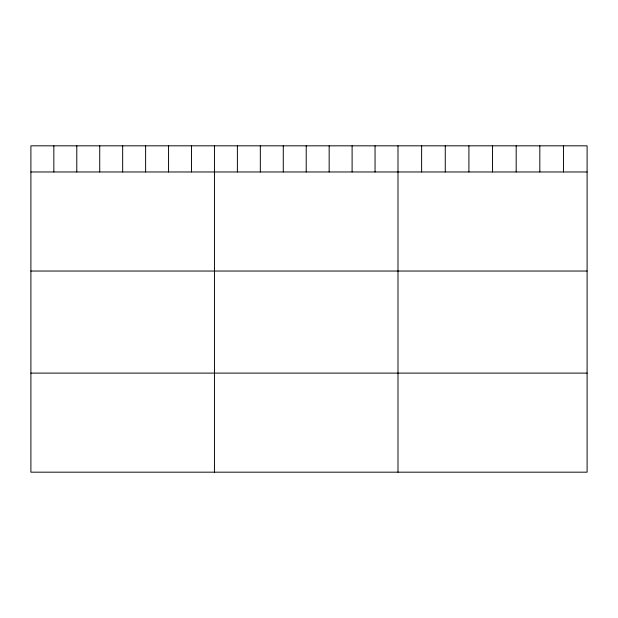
<?xml version="1.0" encoding="UTF-8"?>
<svg xmlns="http://www.w3.org/2000/svg" width="618" height="618" viewBox="0 0 618 618"><rect width="100%" height="100%" fill="white"/><g stroke="black" fill="none" stroke-linecap="round" stroke-linejoin="round"><path stroke-width="0.93" d="M587.1 171.974L587.1 472.175L30.9 472.175L30.9 145.825L587.1 145.825L587.1 171.974L30.9 171.974M30.9 271.039L587.1 271.039M30.9 373.11L587.1 373.11M563.462 145.825L563.462 171.974M539.823 145.825L539.823 171.974M516.184 145.825L516.184 171.974M492.546 145.825L492.546 171.974M468.907 145.825L468.907 171.974M445.269 145.825L445.269 171.974M421.63 145.825L421.63 171.974M397.992 145.825L397.992 472.175M375.049 145.825L375.049 171.974M352.106 145.825L352.106 171.974M329.162 145.825L329.162 171.974M306.219 145.825L306.219 171.974M283.276 145.825L283.276 171.974M260.332 145.825L260.332 171.974M237.389 145.825L237.389 171.974M214.446 145.825L214.446 472.175M191.503 145.825L191.503 171.974M168.559 145.825L168.559 171.974M145.616 145.825L145.616 171.974M122.673 145.825L122.673 171.974M99.73 145.825L99.73 171.974M76.787 145.825L76.787 171.974M53.843 145.825L53.843 171.974"/></g></svg>
